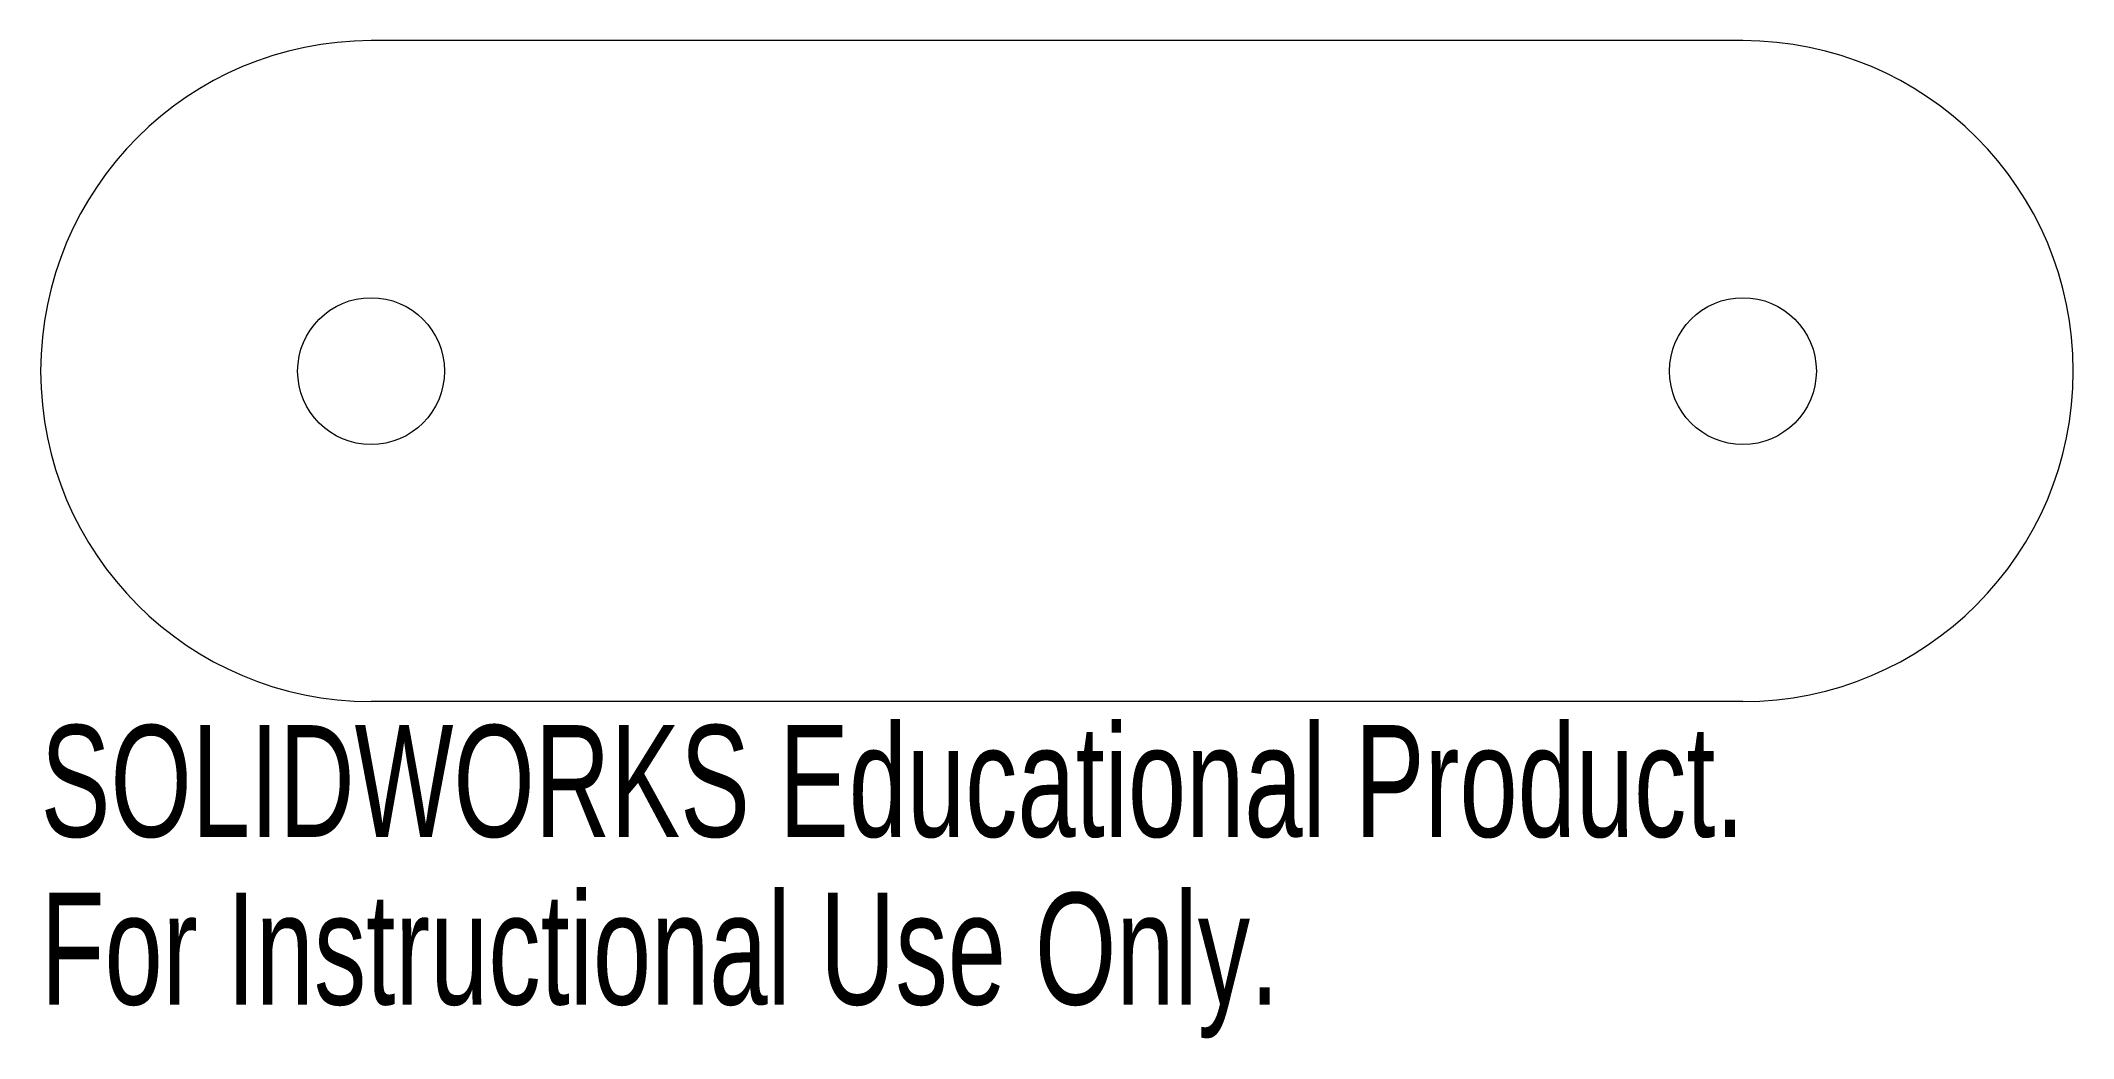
# Model space of a CAD drawing. Header units: inches. Extents: x -2.25 to 1.21, y -1.14 to 0.56.
import ezdxf

# ---------------------------------------------------------------- set-up
doc = ezdxf.new("R2010")
doc.units = ezdxf.units.IN
doc.header["$MEASUREMENT"] = 0
doc.styles.add('SLDTEXTSTYLE0', font='TXT', dxfattribs={"width": 0.7})

msp = doc.modelspace()

# ---------------------------------------------------------------- linework, layer by layer
at = {"color": 7, "linetype": 'Continuous', "lineweight": 15}
for p, q in [((0.6482, 0.5625), (-1.6875, 0.5625)), ((0.6482, -0.5625), (-1.6875, -0.5625))]:
    msp.add_line(p, q, dxfattribs=at)
for centre in [(-1.6875, 0), (0.6482, 0)]:
    msp.add_circle(centre, 0.125, dxfattribs=at)
for centre, start, end in [((-1.6875, 0), 90, 270), ((0.6482, 0), 270, 90)]:
    msp.add_arc(centre, 0.5625, start, end, dxfattribs=at)

# ---------------------------------------------------------------- texts
at = {"color": 7, "linetype": 'Continuous', "char_height": 0.1903, "attachment_point": 1, "style": 'SLDTEXTSTYLE0'}
for s, insert in [('SOLIDWORKS Educational Product.', (-2.25, -0.6026)), ('For Instructional Use Only.', (-2.25, -0.8881))]:
    msp.add_mtext(s, dxfattribs=dict(at, insert=insert))

doc.saveas('drawing.dxf')
